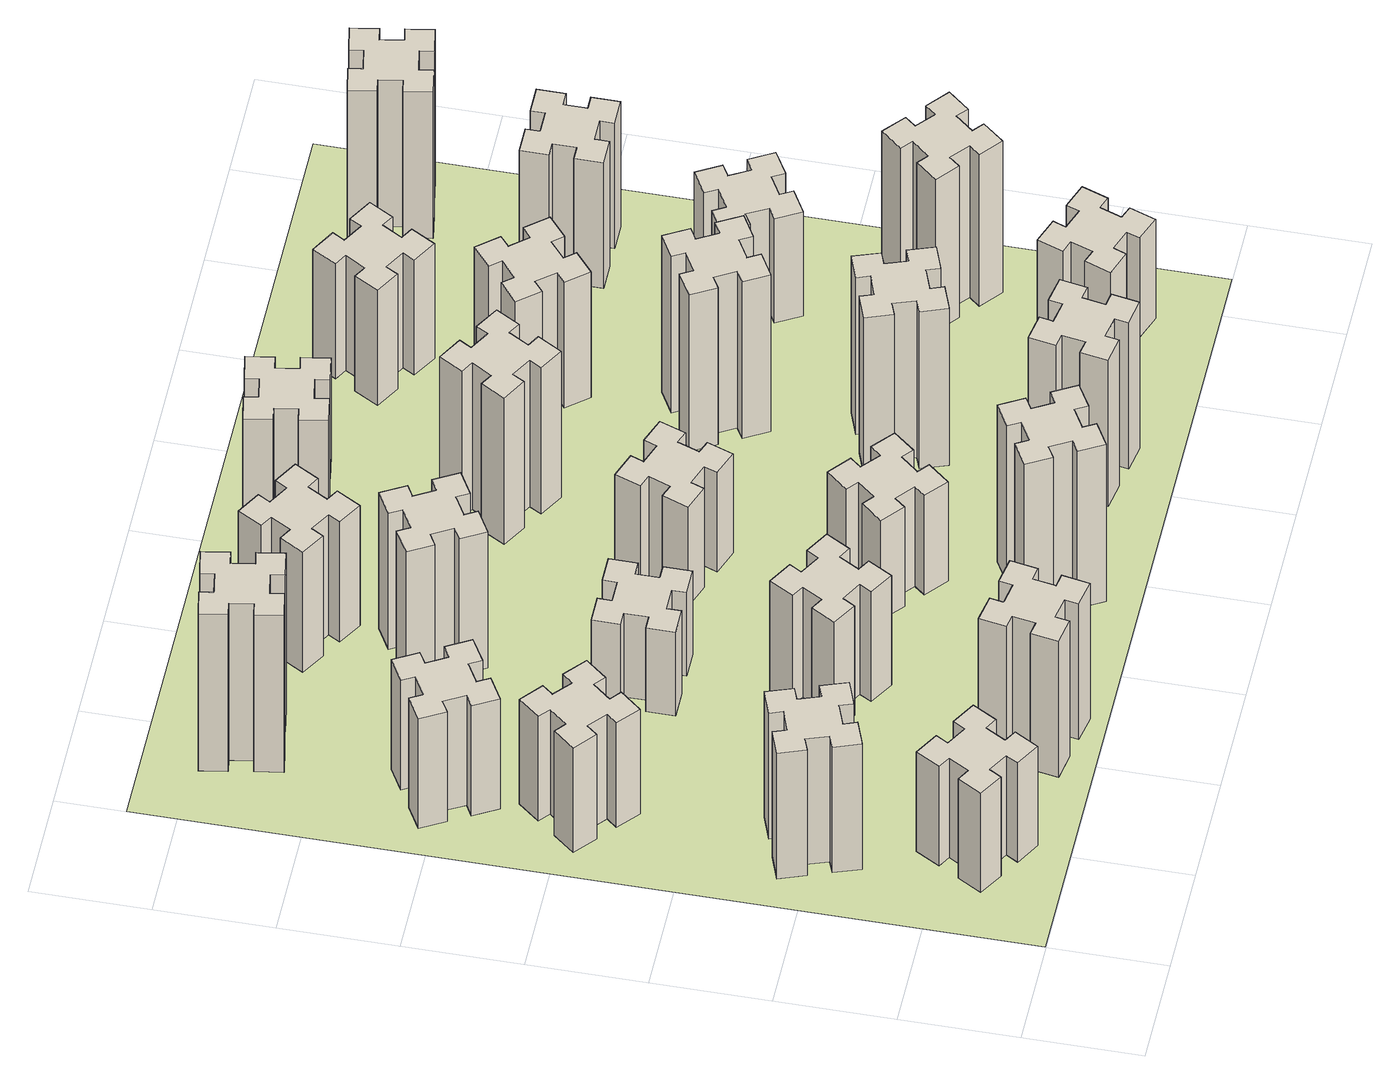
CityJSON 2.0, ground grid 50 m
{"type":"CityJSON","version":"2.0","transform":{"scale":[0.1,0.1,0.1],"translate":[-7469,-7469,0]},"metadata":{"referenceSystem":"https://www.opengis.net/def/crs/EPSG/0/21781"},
"CityObjects":{
"building1":{"type":"Building","attributes":{"class":"1000","function":"1000","usage":"1000","yearOfConstruction":2016,"roofType":"1000","measuredHeight":57,"storeysAboveGround":30,"storeysBelowGround":0},"geometry":[{"type":"Solid","lod":"1","boundaries":[[[[0,1,2,3,4,5,6,7,8,9,10,11,12,13,14,15,16,17,18,19]],[[17,16,20,21]],[[16,15,22,20]],[[15,14,23,22]],[[14,13,24,23]],[[13,12,25,24]],[[12,11,26,25]],[[11,10,27,26]],[[10,9,28,27]],[[9,8,29,28]],[[8,7,30,29]],[[7,6,31,30]],[[6,5,32,31]],[[5,4,33,32]],[[4,3,34,33]],[[3,2,35,34]],[[2,1,36,35]],[[1,0,37,36]],[[0,19,38,37]],[[19,18,39,38]],[[18,17,21,39]],[[24,25,26,27,28,29,30,31,32,33,34,35,36,37,38,39,21,20,22,23]]]]}]},
"building2":{"type":"Building","attributes":{"class":"1000","function":"1000","usage":"1000","yearOfConstruction":2016,"roofType":"1000","measuredHeight":72,"storeysAboveGround":30,"storeysBelowGround":0},"geometry":[{"type":"Solid","lod":"1","boundaries":[[[[40,41,42,43,44,45,46,47,48,49,50,51,52,53,54,55,56,57,58,59]],[[57,56,60,61]],[[56,55,62,60]],[[55,54,63,62]],[[54,53,64,63]],[[53,52,65,64]],[[52,51,66,65]],[[51,50,67,66]],[[50,49,68,67]],[[49,48,69,68]],[[48,47,70,69]],[[47,46,71,70]],[[46,45,72,71]],[[45,44,73,72]],[[44,43,74,73]],[[43,42,75,74]],[[42,41,76,75]],[[41,40,77,76]],[[40,59,78,77]],[[59,58,79,78]],[[58,57,61,79]],[[64,65,66,67,68,69,70,71,72,73,74,75,76,77,78,79,61,60,62,63]]]]}]},
"building3":{"type":"Building","attributes":{"class":"1000","function":"1000","usage":"1000","yearOfConstruction":2016,"roofType":"1000","measuredHeight":60,"storeysAboveGround":30,"storeysBelowGround":0},"geometry":[{"type":"Solid","lod":"1","boundaries":[[[[80,81,82,83,84,85,86,87,88,89,90,91,92,93,94,95,96,97,98,99]],[[97,96,100,101]],[[96,95,102,100]],[[95,94,103,102]],[[94,93,104,103]],[[93,92,105,104]],[[92,91,106,105]],[[91,90,107,106]],[[90,89,108,107]],[[89,88,109,108]],[[88,87,110,109]],[[87,86,111,110]],[[86,85,112,111]],[[85,84,113,112]],[[84,83,114,113]],[[83,82,115,114]],[[82,81,116,115]],[[81,80,117,116]],[[80,99,118,117]],[[99,98,119,118]],[[98,97,101,119]],[[104,105,106,107,108,109,110,111,112,113,114,115,116,117,118,119,101,100,102,103]]]]}]},
"building4":{"type":"Building","attributes":{"class":"1000","function":"1000","usage":"1000","yearOfConstruction":2016,"roofType":"1000","measuredHeight":63,"storeysAboveGround":30,"storeysBelowGround":0},"geometry":[{"type":"Solid","lod":"1","boundaries":[[[[120,121,122,123,124,125,126,127,128,129,130,131,132,133,134,135,136,137,138,139]],[[137,136,140,141]],[[136,135,142,140]],[[135,134,143,142]],[[134,133,144,143]],[[133,132,145,144]],[[132,131,146,145]],[[131,130,147,146]],[[130,129,148,147]],[[129,128,149,148]],[[128,127,150,149]],[[127,126,151,150]],[[126,125,152,151]],[[125,124,153,152]],[[124,123,154,153]],[[123,122,155,154]],[[122,121,156,155]],[[121,120,157,156]],[[120,139,158,157]],[[139,138,159,158]],[[138,137,141,159]],[[144,145,146,147,148,149,150,151,152,153,154,155,156,157,158,159,141,140,142,143]]]]}]},
"building5":{"type":"Building","attributes":{"class":"1000","function":"1000","usage":"1000","yearOfConstruction":2016,"roofType":"1000","measuredHeight":78,"storeysAboveGround":30,"storeysBelowGround":0},"geometry":[{"type":"Solid","lod":"1","boundaries":[[[[160,161,162,163,164,165,166,167,168,169,170,171,172,173,174,175,176,177,178,179]],[[177,176,180,181]],[[176,175,182,180]],[[175,174,183,182]],[[174,173,184,183]],[[173,172,185,184]],[[172,171,186,185]],[[171,170,187,186]],[[170,169,188,187]],[[169,168,189,188]],[[168,167,190,189]],[[167,166,191,190]],[[166,165,192,191]],[[165,164,193,192]],[[164,163,194,193]],[[163,162,195,194]],[[162,161,196,195]],[[161,160,197,196]],[[160,179,198,197]],[[179,178,199,198]],[[178,177,181,199]],[[184,185,186,187,188,189,190,191,192,193,194,195,196,197,198,199,181,180,182,183]]]]}]},
"building6":{"type":"Building","attributes":{"class":"1000","function":"1000","usage":"1000","yearOfConstruction":2016,"roofType":"1000","measuredHeight":90,"storeysAboveGround":30,"storeysBelowGround":0},"geometry":[{"type":"Solid","lod":"1","boundaries":[[[[200,201,202,203,204,205,206,207,208,209,210,211,212,213,214,215,216,217,218,219]],[[217,216,220,221]],[[216,215,222,220]],[[215,214,223,222]],[[214,213,224,223]],[[213,212,225,224]],[[212,211,226,225]],[[211,210,227,226]],[[210,209,228,227]],[[209,208,229,228]],[[208,207,230,229]],[[207,206,231,230]],[[206,205,232,231]],[[205,204,233,232]],[[204,203,234,233]],[[203,202,235,234]],[[202,201,236,235]],[[201,200,237,236]],[[200,219,238,237]],[[219,218,239,238]],[[218,217,221,239]],[[224,225,226,227,228,229,230,231,232,233,234,235,236,237,238,239,221,220,222,223]]]]}]},
"building7":{"type":"Building","attributes":{"class":"1000","function":"1000","usage":"1000","yearOfConstruction":2016,"roofType":"1000","measuredHeight":63,"storeysAboveGround":30,"storeysBelowGround":0},"geometry":[{"type":"Solid","lod":"1","boundaries":[[[[240,241,242,243,244,245,246,247,248,249,250,251,252,253,254,255,256,257,258,259]],[[257,256,260,261]],[[256,255,262,260]],[[255,254,263,262]],[[254,253,264,263]],[[253,252,265,264]],[[252,251,266,265]],[[251,250,267,266]],[[250,249,268,267]],[[249,248,269,268]],[[248,247,270,269]],[[247,246,271,270]],[[246,245,272,271]],[[245,244,273,272]],[[244,243,274,273]],[[243,242,275,274]],[[242,241,276,275]],[[241,240,277,276]],[[240,259,278,277]],[[259,258,279,278]],[[258,257,261,279]],[[264,265,266,267,268,269,270,271,272,273,274,275,276,277,278,279,261,260,262,263]]]]}]},
"building8":{"type":"Building","attributes":{"class":"1000","function":"1000","usage":"1000","yearOfConstruction":2016,"roofType":"1000","measuredHeight":48,"storeysAboveGround":30,"storeysBelowGround":0},"geometry":[{"type":"Solid","lod":"1","boundaries":[[[[280,281,282,283,284,285,286,287,288,289,290,291,292,293,294,295,296,297,298,299]],[[297,296,300,301]],[[296,295,302,300]],[[295,294,303,302]],[[294,293,304,303]],[[293,292,305,304]],[[292,291,306,305]],[[291,290,307,306]],[[290,289,308,307]],[[289,288,309,308]],[[288,287,310,309]],[[287,286,311,310]],[[286,285,312,311]],[[285,284,313,312]],[[284,283,314,313]],[[283,282,315,314]],[[282,281,316,315]],[[281,280,317,316]],[[280,299,318,317]],[[299,298,319,318]],[[298,297,301,319]],[[304,305,306,307,308,309,310,311,312,313,314,315,316,317,318,319,301,300,302,303]]]]}]},
"building9":{"type":"Building","attributes":{"class":"1000","function":"1000","usage":"1000","yearOfConstruction":2016,"roofType":"1000","measuredHeight":78,"storeysAboveGround":30,"storeysBelowGround":0},"geometry":[{"type":"Solid","lod":"1","boundaries":[[[[320,321,322,323,324,325,326,327,328,329,330,331,332,333,334,335,336,337,338,339]],[[337,336,340,341]],[[336,335,342,340]],[[335,334,343,342]],[[334,333,344,343]],[[333,332,345,344]],[[332,331,346,345]],[[331,330,347,346]],[[330,329,348,347]],[[329,328,349,348]],[[328,327,350,349]],[[327,326,351,350]],[[326,325,352,351]],[[325,324,353,352]],[[324,323,354,353]],[[323,322,355,354]],[[322,321,356,355]],[[321,320,357,356]],[[320,339,358,357]],[[339,338,359,358]],[[338,337,341,359]],[[344,345,346,347,348,349,350,351,352,353,354,355,356,357,358,359,341,340,342,343]]]]}]},
"building10":{"type":"Building","attributes":{"class":"1000","function":"1000","usage":"1000","yearOfConstruction":2016,"roofType":"1000","measuredHeight":90,"storeysAboveGround":30,"storeysBelowGround":0},"geometry":[{"type":"Solid","lod":"1","boundaries":[[[[360,361,362,363,364,365,366,367,368,369,370,371,372,373,374,375,376,377,378,379]],[[377,376,380,381]],[[376,375,382,380]],[[375,374,383,382]],[[374,373,384,383]],[[373,372,385,384]],[[372,371,386,385]],[[371,370,387,386]],[[370,369,388,387]],[[369,368,389,388]],[[368,367,390,389]],[[367,366,391,390]],[[366,365,392,391]],[[365,364,393,392]],[[364,363,394,393]],[[363,362,395,394]],[[362,361,396,395]],[[361,360,397,396]],[[360,379,398,397]],[[379,378,399,398]],[[378,377,381,399]],[[384,385,386,387,388,389,390,391,392,393,394,395,396,397,398,399,381,380,382,383]]]]}]},
"building11":{"type":"Building","attributes":{"class":"1000","function":"1000","usage":"1000","yearOfConstruction":2016,"roofType":"1000","measuredHeight":69,"storeysAboveGround":30,"storeysBelowGround":0},"geometry":[{"type":"Solid","lod":"1","boundaries":[[[[400,401,402,403,404,405,406,407,408,409,410,411,412,413,414,415,416,417,418,419]],[[417,416,420,421]],[[416,415,422,420]],[[415,414,423,422]],[[414,413,424,423]],[[413,412,425,424]],[[412,411,426,425]],[[411,410,427,426]],[[410,409,428,427]],[[409,408,429,428]],[[408,407,430,429]],[[407,406,431,430]],[[406,405,432,431]],[[405,404,433,432]],[[404,403,434,433]],[[403,402,435,434]],[[402,401,436,435]],[[401,400,437,436]],[[400,419,438,437]],[[419,418,439,438]],[[418,417,421,439]],[[424,425,426,427,428,429,430,431,432,433,434,435,436,437,438,439,421,420,422,423]]]]}]},
"building12":{"type":"Building","attributes":{"class":"1000","function":"1000","usage":"1000","yearOfConstruction":2016,"roofType":"1000","measuredHeight":57,"storeysAboveGround":30,"storeysBelowGround":0},"geometry":[{"type":"Solid","lod":"1","boundaries":[[[[440,441,442,443,444,445,446,447,448,449,450,451,452,453,454,455,456,457,458,459]],[[457,456,460,461]],[[456,455,462,460]],[[455,454,463,462]],[[454,453,464,463]],[[453,452,465,464]],[[452,451,466,465]],[[451,450,467,466]],[[450,449,468,467]],[[449,448,469,468]],[[448,447,470,469]],[[447,446,471,470]],[[446,445,472,471]],[[445,444,473,472]],[[444,443,474,473]],[[443,442,475,474]],[[442,441,476,475]],[[441,440,477,476]],[[440,459,478,477]],[[459,458,479,478]],[[458,457,461,479]],[[464,465,466,467,468,469,470,471,472,473,474,475,476,477,478,479,461,460,462,463]]]]}]},
"building13":{"type":"Building","attributes":{"class":"1000","function":"1000","usage":"1000","yearOfConstruction":2016,"roofType":"1000","measuredHeight":57,"storeysAboveGround":30,"storeysBelowGround":0},"geometry":[{"type":"Solid","lod":"1","boundaries":[[[[480,481,482,483,484,485,486,487,488,489,490,491,492,493,494,495,496,497,498,499]],[[497,496,500,501]],[[496,495,502,500]],[[495,494,503,502]],[[494,493,504,503]],[[493,492,505,504]],[[492,491,506,505]],[[491,490,507,506]],[[490,489,508,507]],[[489,488,509,508]],[[488,487,510,509]],[[487,486,511,510]],[[486,485,512,511]],[[485,484,513,512]],[[484,483,514,513]],[[483,482,515,514]],[[482,481,516,515]],[[481,480,517,516]],[[480,499,518,517]],[[499,498,519,518]],[[498,497,501,519]],[[504,505,506,507,508,509,510,511,512,513,514,515,516,517,518,519,501,500,502,503]]]]}]},
"building14":{"type":"Building","attributes":{"class":"1000","function":"1000","usage":"1000","yearOfConstruction":2016,"roofType":"1000","measuredHeight":84,"storeysAboveGround":30,"storeysBelowGround":0},"geometry":[{"type":"Solid","lod":"1","boundaries":[[[[520,521,522,523,524,525,526,527,528,529,530,531,532,533,534,535,536,537,538,539]],[[537,536,540,541]],[[536,535,542,540]],[[535,534,543,542]],[[534,533,544,543]],[[533,532,545,544]],[[532,531,546,545]],[[531,530,547,546]],[[530,529,548,547]],[[529,528,549,548]],[[528,527,550,549]],[[527,526,551,550]],[[526,525,552,551]],[[525,524,553,552]],[[524,523,554,553]],[[523,522,555,554]],[[522,521,556,555]],[[521,520,557,556]],[[520,539,558,557]],[[539,538,559,558]],[[538,537,541,559]],[[544,545,546,547,548,549,550,551,552,553,554,555,556,557,558,559,541,540,542,543]]]]}]},
"building15":{"type":"Building","attributes":{"class":"1000","function":"1000","usage":"1000","yearOfConstruction":2016,"roofType":"1000","measuredHeight":84,"storeysAboveGround":30,"storeysBelowGround":0},"geometry":[{"type":"Solid","lod":"1","boundaries":[[[[560,561,562,563,564,565,566,567,568,569,570,571,572,573,574,575,576,577,578,579]],[[577,576,580,581]],[[576,575,582,580]],[[575,574,583,582]],[[574,573,584,583]],[[573,572,585,584]],[[572,571,586,585]],[[571,570,587,586]],[[570,569,588,587]],[[569,568,589,588]],[[568,567,590,589]],[[567,566,591,590]],[[566,565,592,591]],[[565,564,593,592]],[[564,563,594,593]],[[563,562,595,594]],[[562,561,596,595]],[[561,560,597,596]],[[560,579,598,597]],[[579,578,599,598]],[[578,577,581,599]],[[584,585,586,587,588,589,590,591,592,593,594,595,596,597,598,599,581,580,582,583]]]]}]},
"building16":{"type":"Building","attributes":{"class":"1000","function":"1000","usage":"1000","yearOfConstruction":2016,"roofType":"1000","measuredHeight":57,"storeysAboveGround":30,"storeysBelowGround":0},"geometry":[{"type":"Solid","lod":"1","boundaries":[[[[600,601,602,603,604,605,606,607,608,609,610,611,612,613,614,615,616,617,618,619]],[[617,616,620,621]],[[616,615,622,620]],[[615,614,623,622]],[[614,613,624,623]],[[613,612,625,624]],[[612,611,626,625]],[[611,610,627,626]],[[610,609,628,627]],[[609,608,629,628]],[[608,607,630,629]],[[607,606,631,630]],[[606,605,632,631]],[[605,604,633,632]],[[604,603,634,633]],[[603,602,635,634]],[[602,601,636,635]],[[601,600,637,636]],[[600,619,638,637]],[[619,618,639,638]],[[618,617,621,639]],[[624,625,626,627,628,629,630,631,632,633,634,635,636,637,638,639,621,620,622,623]]]]}]},
"building17":{"type":"Building","attributes":{"class":"1000","function":"1000","usage":"1000","yearOfConstruction":2016,"roofType":"1000","measuredHeight":90,"storeysAboveGround":30,"storeysBelowGround":0},"geometry":[{"type":"Solid","lod":"1","boundaries":[[[[640,641,642,643,644,645,646,647,648,649,650,651,652,653,654,655,656,657,658,659]],[[657,656,660,661]],[[656,655,662,660]],[[655,654,663,662]],[[654,653,664,663]],[[653,652,665,664]],[[652,651,666,665]],[[651,650,667,666]],[[650,649,668,667]],[[649,648,669,668]],[[648,647,670,669]],[[647,646,671,670]],[[646,645,672,671]],[[645,644,673,672]],[[644,643,674,673]],[[643,642,675,674]],[[642,641,676,675]],[[641,640,677,676]],[[640,659,678,677]],[[659,658,679,678]],[[658,657,661,679]],[[664,665,666,667,668,669,670,671,672,673,674,675,676,677,678,679,661,660,662,663]]]]}]},
"building18":{"type":"Building","attributes":{"class":"1000","function":"1000","usage":"1000","yearOfConstruction":2016,"roofType":"1000","measuredHeight":90,"storeysAboveGround":30,"storeysBelowGround":0},"geometry":[{"type":"Solid","lod":"1","boundaries":[[[[680,681,682,683,684,685,686,687,688,689,690,691,692,693,694,695,696,697,698,699]],[[697,696,700,701]],[[696,695,702,700]],[[695,694,703,702]],[[694,693,704,703]],[[693,692,705,704]],[[692,691,706,705]],[[691,690,707,706]],[[690,689,708,707]],[[689,688,709,708]],[[688,687,710,709]],[[687,686,711,710]],[[686,685,712,711]],[[685,684,713,712]],[[684,683,714,713]],[[683,682,715,714]],[[682,681,716,715]],[[681,680,717,716]],[[680,699,718,717]],[[699,698,719,718]],[[698,697,701,719]],[[704,705,706,707,708,709,710,711,712,713,714,715,716,717,718,719,701,700,702,703]]]]}]},
"building19":{"type":"Building","attributes":{"class":"1000","function":"1000","usage":"1000","yearOfConstruction":2016,"roofType":"1000","measuredHeight":72,"storeysAboveGround":30,"storeysBelowGround":0},"geometry":[{"type":"Solid","lod":"1","boundaries":[[[[720,721,722,723,724,725,726,727,728,729,730,731,732,733,734,735,736,737,738,739]],[[737,736,740,741]],[[736,735,742,740]],[[735,734,743,742]],[[734,733,744,743]],[[733,732,745,744]],[[732,731,746,745]],[[731,730,747,746]],[[730,729,748,747]],[[729,728,749,748]],[[728,727,750,749]],[[727,726,751,750]],[[726,725,752,751]],[[725,724,753,752]],[[724,723,754,753]],[[723,722,755,754]],[[722,721,756,755]],[[721,720,757,756]],[[720,739,758,757]],[[739,738,759,758]],[[738,737,741,759]],[[744,745,746,747,748,749,750,751,752,753,754,755,756,757,758,759,741,740,742,743]]]]}]},
"building20":{"type":"Building","attributes":{"class":"1000","function":"1000","usage":"1000","yearOfConstruction":2016,"roofType":"1000","measuredHeight":57,"storeysAboveGround":30,"storeysBelowGround":0},"geometry":[{"type":"Solid","lod":"1","boundaries":[[[[760,761,762,763,764,765,766,767,768,769,770,771,772,773,774,775,776,777,778,779]],[[777,776,780,781]],[[776,775,782,780]],[[775,774,783,782]],[[774,773,784,783]],[[773,772,785,784]],[[772,771,786,785]],[[771,770,787,786]],[[770,769,788,787]],[[769,768,789,788]],[[768,767,790,789]],[[767,766,791,790]],[[766,765,792,791]],[[765,764,793,792]],[[764,763,794,793]],[[763,762,795,794]],[[762,761,796,795]],[[761,760,797,796]],[[760,779,798,797]],[[779,778,799,798]],[[778,777,781,799]],[[784,785,786,787,788,789,790,791,792,793,794,795,796,797,798,799,781,780,782,783]]]]}]},
"building21":{"type":"Building","attributes":{"class":"1000","function":"1000","usage":"1000","yearOfConstruction":2016,"roofType":"1000","measuredHeight":66,"storeysAboveGround":30,"storeysBelowGround":0},"geometry":[{"type":"Solid","lod":"1","boundaries":[[[[800,801,802,803,804,805,806,807,808,809,810,811,812,813,814,815,816,817,818,819]],[[817,816,820,821]],[[816,815,822,820]],[[815,814,823,822]],[[814,813,824,823]],[[813,812,825,824]],[[812,811,826,825]],[[811,810,827,826]],[[810,809,828,827]],[[809,808,829,828]],[[808,807,830,829]],[[807,806,831,830]],[[806,805,832,831]],[[805,804,833,832]],[[804,803,834,833]],[[803,802,835,834]],[[802,801,836,835]],[[801,800,837,836]],[[800,819,838,837]],[[819,818,839,838]],[[818,817,821,839]],[[824,825,826,827,828,829,830,831,832,833,834,835,836,837,838,839,821,820,822,823]]]]}]},
"building22":{"type":"Building","attributes":{"class":"1000","function":"1000","usage":"1000","yearOfConstruction":2016,"roofType":"1000","measuredHeight":87,"storeysAboveGround":30,"storeysBelowGround":0},"geometry":[{"type":"Solid","lod":"1","boundaries":[[[[840,841,842,843,844,845,846,847,848,849,850,851,852,853,854,855,856,857,858,859]],[[857,856,860,861]],[[856,855,862,860]],[[855,854,863,862]],[[854,853,864,863]],[[853,852,865,864]],[[852,851,866,865]],[[851,850,867,866]],[[850,849,868,867]],[[849,848,869,868]],[[848,847,870,869]],[[847,846,871,870]],[[846,845,872,871]],[[845,844,873,872]],[[844,843,874,873]],[[843,842,875,874]],[[842,841,876,875]],[[841,840,877,876]],[[840,859,878,877]],[[859,858,879,878]],[[858,857,861,879]],[[864,865,866,867,868,869,870,871,872,873,874,875,876,877,878,879,861,860,862,863]]]]}]},
"building23":{"type":"Building","attributes":{"class":"1000","function":"1000","usage":"1000","yearOfConstruction":2016,"roofType":"1000","measuredHeight":60,"storeysAboveGround":30,"storeysBelowGround":0},"geometry":[{"type":"Solid","lod":"1","boundaries":[[[[880,881,882,883,884,885,886,887,888,889,890,891,892,893,894,895,896,897,898,899]],[[897,896,900,901]],[[896,895,902,900]],[[895,894,903,902]],[[894,893,904,903]],[[893,892,905,904]],[[892,891,906,905]],[[891,890,907,906]],[[890,889,908,907]],[[889,888,909,908]],[[888,887,910,909]],[[887,886,911,910]],[[886,885,912,911]],[[885,884,913,912]],[[884,883,914,913]],[[883,882,915,914]],[[882,881,916,915]],[[881,880,917,916]],[[880,899,918,917]],[[899,898,919,918]],[[898,897,901,919]],[[904,905,906,907,908,909,910,911,912,913,914,915,916,917,918,919,901,900,902,903]]]]}]},
"building24":{"type":"Building","attributes":{"class":"1000","function":"1000","usage":"1000","yearOfConstruction":2016,"roofType":"1000","measuredHeight":72,"storeysAboveGround":30,"storeysBelowGround":0},"geometry":[{"type":"Solid","lod":"1","boundaries":[[[[920,921,922,923,924,925,926,927,928,929,930,931,932,933,934,935,936,937,938,939]],[[937,936,940,941]],[[936,935,942,940]],[[935,934,943,942]],[[934,933,944,943]],[[933,932,945,944]],[[932,931,946,945]],[[931,930,947,946]],[[930,929,948,947]],[[929,928,949,948]],[[928,927,950,949]],[[927,926,951,950]],[[926,925,952,951]],[[925,924,953,952]],[[924,923,954,953]],[[923,922,955,954]],[[922,921,956,955]],[[921,920,957,956]],[[920,939,958,957]],[[939,938,959,958]],[[938,937,941,959]],[[944,945,946,947,948,949,950,951,952,953,954,955,956,957,958,959,941,940,942,943]]]]}]},
"building25":{"type":"Building","attributes":{"class":"1000","function":"1000","usage":"1000","yearOfConstruction":2016,"roofType":"1000","measuredHeight":84,"storeysAboveGround":30,"storeysBelowGround":0},"geometry":[{"type":"Solid","lod":"1","boundaries":[[[[960,961,962,963,964,965,966,967,968,969,970,971,972,973,974,975,976,977,978,979]],[[977,976,980,981]],[[976,975,982,980]],[[975,974,983,982]],[[974,973,984,983]],[[973,972,985,984]],[[972,971,986,985]],[[971,970,987,986]],[[970,969,988,987]],[[969,968,989,988]],[[968,967,990,989]],[[967,966,991,990]],[[966,965,992,991]],[[965,964,993,992]],[[964,963,994,993]],[[963,962,995,994]],[[962,961,996,995]],[[961,960,997,996]],[[960,979,998,997]],[[979,978,999,998]],[[978,977,981,999]],[[984,985,986,987,988,989,990,991,992,993,994,995,996,997,998,999,981,980,982,983]]]]}]},
"landuse1":{"type":"LandUse","attributes":{"name":"plot1","function":"1010"},"geometry":[{"type":"MultiSurface","lod":"1","boundaries":[[[1000,1001,1002,1003]]]}]}
},
"vertices":[
[405,474,0],[355,387,0],[303,417,0],[243,313,0],[347,253,0],[377,305,0],[464,255,0],[434,203,0],[538,143,0],[598,247,0],[546,277,0],[596,364,0],[648,334,0],[708,438,0],[604,498,0],[574,446,0],[487,496,0],[517,548,0],[413,608,0],[353,504,0],[487,496,570],[517,548,570],[574,446,570],[604,498,570],[708,438,570],[648,334,570],[596,364,570],[546,277,570],[598,247,570],[538,143,570],[434,203,570],[464,255,570],[377,305,570],[347,253,570],[243,313,570],[303,417,570],[355,387,570],[405,474,570],[353,504,570],[413,608,570],
[366,895,0],[460,929,0],[480,873,0],[593,914,0],[552,1027,0],[496,1006,0],[462,1100,0],[518,1120,0],[477,1233,0],[364,1192,0],[385,1136,0],[291,1102,0],[270,1158,0],[157,1117,0],[199,1004,0],[255,1025,0],[289,931,0],[233,910,0],[274,797,0],[387,839,0],[289,931,720],[233,910,720],[255,1025,720],[199,1004,720],[157,1117,720],[270,1158,720],[291,1102,720],[385,1136,720],[364,1192,720],[477,1233,720],[518,1120,720],[462,1100,720],[496,1006,720],[552,1027,720],[593,914,720],[480,873,720],[460,929,720],[366,895,720],[387,839,720],[274,797,720],
[427,1846,0],[492,1923,0],[538,1884,0],[615,1976,0],[523,2053,0],[484,2007,0],[408,2072,0],[446,2118,0],[354,2195,0],[277,2103,0],[323,2064,0],[259,1988,0],[213,2026,0],[136,1934,0],[228,1857,0],[266,1903,0],[343,1839,0],[304,1793,0],[396,1716,0],[473,1808,0],[343,1839,600],[304,1793,600],[266,1903,600],[228,1857,600],[136,1934,600],[213,2026,600],[259,1988,600],[323,2064,600],[277,2103,600],[354,2195,600],[446,2118,600],[408,2072,600],[484,2007,600],[523,2053,600],[615,1976,600],[538,1884,600],[492,1923,600],[427,1846,600],[473,1808,600],[396,1716,600],
[496,2507,0],[446,2594,0],[498,2624,0],[438,2728,0],[334,2668,0],[364,2616,0],[277,2566,0],[247,2618,0],[143,2558,0],[203,2454,0],[255,2484,0],[305,2397,0],[253,2367,0],[313,2263,0],[417,2323,0],[387,2375,0],[474,2425,0],[504,2373,0],[608,2433,0],[548,2537,0],[474,2425,630],[504,2373,630],[387,2375,630],[417,2323,630],[313,2263,630],[253,2367,630],[305,2397,630],[255,2484,630],[203,2454,630],[143,2558,630],[247,2618,630],[277,2566,630],[364,2616,630],[334,2668,630],[438,2728,630],[498,2624,630],[446,2594,630],[496,2507,630],[548,2537,630],[608,2433,630],
[1047,176,0],[1145,158,0],[1135,99,0],[1253,78,0],[1274,197,0],[1215,207,0],[1232,305,0],[1291,295,0],[1312,413,0],[1194,434,0],[1184,375,0],[1085,392,0],[1096,451,0],[977,472,0],[957,354,0],[1016,344,0],[998,245,0],[939,256,0],[918,137,0],[1037,117,0],[998,245,780],[939,256,780],[1016,344,780],[957,354,780],[977,472,780],[1096,451,780],[1085,392,780],[1184,375,780],[1194,434,780],[1312,413,780],[1291,295,780],[1232,305,780],[1215,207,780],[1274,197,780],[1253,78,780],[1135,99,780],[1145,158,780],[1047,176,780],[1037,117,780],[918,137,780],
[592,3305,0],[575,3404,0],[634,3414,0],[613,3532,0],[495,3511,0],[505,3452,0],[407,3435,0],[397,3494,0],[278,3473,0],[299,3355,0],[358,3365,0],[376,3267,0],[317,3257,0],[337,3138,0],[456,3159,0],[445,3218,0],[544,3236,0],[554,3177,0],[672,3197,0],[651,3316,0],[544,3236,900],[554,3177,900],[445,3218,900],[456,3159,900],[337,3138,900],[317,3257,900],[376,3267,900],[358,3365,900],[299,3355,900],[278,3473,900],[397,3494,900],[407,3435,900],[505,3452,900],[495,3511,900],[613,3532,900],[634,3414,900],[575,3404,900],[592,3305,900],[651,3316,900],[672,3197,900],
[1286,1017,0],[1336,1104,0],[1388,1074,0],[1448,1178,0],[1344,1238,0],[1314,1186,0],[1227,1236,0],[1257,1288,0],[1153,1348,0],[1093,1244,0],[1145,1214,0],[1095,1127,0],[1043,1157,0],[983,1053,0],[1087,993,0],[1117,1045,0],[1204,995,0],[1174,943,0],[1278,883,0],[1338,987,0],[1204,995,630],[1174,943,630],[1117,1045,630],[1087,993,630],[983,1053,630],[1043,1157,630],[1095,1127,630],[1145,1214,630],[1093,1244,630],[1153,1348,630],[1257,1288,630],[1227,1236,630],[1314,1186,630],[1344,1238,630],[1448,1178,630],[1388,1074,630],[1336,1104,630],[1286,1017,630],[1338,987,630],[1278,883,630],
[1165,1965,0],[1065,1965,0],[1065,2025,0],[945,2025,0],[945,1905,0],[1005,1905,0],[1005,1805,0],[945,1805,0],[945,1685,0],[1065,1685,0],[1065,1745,0],[1165,1745,0],[1165,1685,0],[1285,1685,0],[1285,1805,0],[1225,1805,0],[1225,1905,0],[1285,1905,0],[1285,2025,0],[1165,2025,0],[1225,1905,480],[1285,1905,480],[1225,1805,480],[1285,1805,480],[1285,1685,480],[1165,1685,480],[1165,1745,480],[1065,1745,480],[1065,1685,480],[945,1685,480],[945,1805,480],[1005,1805,480],[1005,1905,480],[945,1905,480],[945,2025,480],[1065,2025,480],[1065,1965,480],[1165,1965,480],[1165,2025,480],[1285,2025,480],
[1236,2707,0],[1186,2794,0],[1238,2824,0],[1178,2928,0],[1074,2868,0],[1104,2816,0],[1017,2766,0],[987,2818,0],[883,2758,0],[943,2654,0],[995,2684,0],[1045,2597,0],[993,2567,0],[1053,2463,0],[1157,2523,0],[1127,2575,0],[1214,2625,0],[1244,2573,0],[1348,2633,0],[1288,2737,0],[1214,2625,780],[1244,2573,780],[1127,2575,780],[1157,2523,780],[1053,2463,780],[993,2567,780],[1045,2597,780],[995,2684,780],[943,2654,780],[883,2758,780],[987,2818,780],[1017,2766,780],[1104,2816,780],[1074,2868,780],[1178,2928,780],[1238,2824,780],[1186,2794,780],[1236,2707,780],[1288,2737,780],[1348,2633,780],
[2076,387,0],[2026,474,0],[2078,504,0],[2018,608,0],[1914,548,0],[1944,496,0],[1857,446,0],[1827,498,0],[1723,438,0],[1783,334,0],[1835,364,0],[1885,277,0],[1833,247,0],[1893,143,0],[1997,203,0],[1967,255,0],[2054,305,0],[2084,253,0],[2188,313,0],[2128,417,0],[2054,305,900],[2084,253,900],[1967,255,900],[1997,203,900],[1893,143,900],[1833,247,900],[1885,277,900],[1835,364,900],[1783,334,900],[1723,438,900],[1827,498,900],[1857,446,900],[1944,496,900],[1914,548,900],[2018,608,900],[2078,504,900],[2026,474,900],[2076,387,900],[2128,417,900],[2188,313,900],
[1186,3137,0],[1236,3224,0],[1288,3194,0],[1348,3298,0],[1244,3358,0],[1214,3306,0],[1127,3356,0],[1157,3408,0],[1053,3468,0],[993,3364,0],[1045,3334,0],[995,3247,0],[943,3277,0],[883,3173,0],[987,3113,0],[1017,3165,0],[1104,3115,0],[1074,3063,0],[1178,3003,0],[1238,3107,0],[1104,3115,690],[1074,3063,690],[1017,3165,690],[987,3113,690],[883,3173,690],[943,3277,690],[995,3247,690],[1045,3334,690],[993,3364,690],[1053,3468,690],[1157,3408,690],[1127,3356,690],[1214,3306,690],[1244,3358,690],[1348,3298,690],[1288,3194,690],[1236,3224,690],[1186,3137,690],[1238,3107,690],[1178,3003,690],
[1803,1124,0],[1739,1048,0],[1693,1086,0],[1616,994,0],[1708,917,0],[1746,963,0],[1823,899,0],[1784,853,0],[1876,776,0],[1953,868,0],[1907,906,0],[1972,983,0],[2018,944,0],[2095,1036,0],[2003,1113,0],[1964,1067,0],[1888,1132,0],[1926,1178,0],[1834,1255,0],[1757,1163,0],[1888,1132,570],[1926,1178,570],[1964,1067,570],[2003,1113,570],[2095,1036,570],[2018,944,570],[1972,983,570],[1907,906,570],[1953,868,570],[1876,776,570],[1784,853,570],[1823,899,570],[1746,963,570],[1708,917,570],[1616,994,570],[1693,1086,570],[1739,1048,570],[1803,1124,570],[1757,1163,570],[1834,1255,570],
[1842,1771,0],[1876,1865,0],[1932,1844,0],[1973,1957,0],[1860,1998,0],[1840,1942,0],[1746,1976,0],[1767,2032,0],[1654,2073,0],[1613,1960,0],[1669,1940,0],[1635,1846,0],[1579,1867,0],[1537,1754,0],[1650,1713,0],[1671,1769,0],[1765,1735,0],[1744,1679,0],[1857,1637,0],[1898,1750,0],[1765,1735,570],[1744,1679,570],[1671,1769,570],[1650,1713,570],[1537,1754,570],[1579,1867,570],[1635,1846,570],[1669,1940,570],[1613,1960,570],[1654,2073,570],[1767,2032,570],[1746,1976,570],[1840,1942,570],[1860,1998,570],[1973,1957,570],[1932,1844,570],[1876,1865,570],[1842,1771,570],[1898,1750,570],[1857,1637,570],
[2496,444,0],[2478,345,0],[2419,356,0],[2398,237,0],[2517,217,0],[2527,276,0],[2625,258,0],[2615,199,0],[2733,178,0],[2754,297,0],[2695,307,0],[2712,405,0],[2771,395,0],[2792,513,0],[2674,534,0],[2664,475,0],[2565,492,0],[2576,551,0],[2457,572,0],[2437,454,0],[2565,492,840],[2576,551,840],[2664,475,840],[2674,534,840],[2792,513,840],[2771,395,840],[2712,405,840],[2695,307,840],[2754,297,840],[2733,178,840],[2615,199,840],[2625,258,840],[2527,276,840],[2517,217,840],[2398,237,840],[2419,356,840],[2478,345,840],[2496,444,840],[2437,454,840],[2457,572,840],
[2054,2666,0],[1967,2716,0],[1997,2768,0],[1893,2828,0],[1833,2724,0],[1885,2694,0],[1835,2607,0],[1783,2637,0],[1723,2533,0],[1827,2473,0],[1857,2525,0],[1944,2475,0],[1914,2423,0],[2018,2363,0],[2078,2467,0],[2026,2497,0],[2076,2584,0],[2128,2554,0],[2188,2658,0],[2084,2718,0],[2076,2584,840],[2128,2554,840],[2026,2497,840],[2078,2467,840],[2018,2363,840],[1914,2423,840],[1944,2475,840],[1857,2525,840],[1827,2473,840],[1723,2533,840],[1783,2637,840],[1835,2607,840],[1885,2694,840],[1833,2724,840],[1893,2828,840],[1997,2768,840],[1967,2716,840],[2054,2666,840],[2084,2718,840],[2188,2658,840],
[1738,3465,0],[1756,3367,0],[1697,3357,0],[1717,3238,0],[1836,3259,0],[1825,3318,0],[1924,3336,0],[1934,3277,0],[2052,3297,0],[2031,3416,0],[1972,3405,0],[1955,3504,0],[2014,3514,0],[1993,3632,0],[1875,3611,0],[1885,3552,0],[1787,3535,0],[1777,3594,0],[1658,3573,0],[1679,3455,0],[1787,3535,570],[1777,3594,570],[1885,3552,570],[1875,3611,570],[1993,3632,570],[2014,3514,570],[1955,3504,570],[1972,3405,570],[2031,3416,570],[2052,3297,570],[1934,3277,570],[1924,3336,570],[1825,3318,570],[1836,3259,570],[1717,3238,570],[1697,3357,570],[1756,3367,570],[1738,3465,570],[1679,3455,570],[1658,3573,570],
[2586,995,0],[2680,1029,0],[2700,973,0],[2813,1014,0],[2772,1127,0],[2716,1106,0],[2682,1200,0],[2738,1220,0],[2697,1333,0],[2584,1292,0],[2605,1236,0],[2511,1202,0],[2490,1258,0],[2377,1217,0],[2419,1104,0],[2475,1125,0],[2509,1031,0],[2453,1010,0],[2494,897,0],[2607,939,0],[2509,1031,900],[2453,1010,900],[2475,1125,900],[2419,1104,900],[2377,1217,900],[2490,1258,900],[2511,1202,900],[2605,1236,900],[2584,1292,900],[2697,1333,900],[2738,1220,900],[2682,1200,900],[2716,1106,900],[2772,1127,900],[2813,1014,900],[2700,973,900],[2680,1029,900],[2586,995,900],[2607,939,900],[2494,897,900],
[2607,1735,0],[2694,1785,0],[2724,1733,0],[2828,1793,0],[2768,1897,0],[2716,1867,0],[2666,1954,0],[2718,1984,0],[2658,2088,0],[2554,2028,0],[2584,1976,0],[2497,1926,0],[2467,1978,0],[2363,1918,0],[2423,1814,0],[2475,1844,0],[2525,1757,0],[2473,1727,0],[2533,1623,0],[2637,1683,0],[2525,1757,900],[2473,1727,900],[2475,1844,900],[2423,1814,900],[2363,1918,900],[2467,1978,900],[2497,1926,900],[2584,1976,900],[2554,2028,900],[2658,2088,900],[2718,1984,900],[2666,1954,900],[2716,1867,900],[2768,1897,900],[2828,1793,900],[2724,1733,900],[2694,1785,900],[2607,1735,900],[2637,1683,900],[2533,1623,900],
[2563,2712,0],[2486,2647,0],[2448,2693,0],[2356,2616,0],[2433,2524,0],[2479,2563,0],[2543,2486,0],[2497,2448,0],[2574,2356,0],[2666,2433,0],[2628,2479,0],[2704,2543,0],[2743,2497,0],[2835,2574,0],[2758,2666,0],[2712,2628,0],[2647,2704,0],[2693,2743,0],[2616,2835,0],[2524,2758,0],[2647,2704,720],[2693,2743,720],[2712,2628,720],[2758,2666,720],[2835,2574,720],[2743,2497,720],[2704,2543,720],[2628,2479,720],[2666,2433,720],[2574,2356,720],[2497,2448,720],[2543,2486,720],[2479,2563,720],[2433,2524,720],[2356,2616,720],[2448,2693,720],[2486,2647,720],[2563,2712,720],[2524,2758,720],[2616,2835,720],
[3422,391,0],[3456,485,0],[3512,464,0],[3553,577,0],[3440,618,0],[3420,562,0],[3326,596,0],[3347,652,0],[3234,693,0],[3193,580,0],[3249,560,0],[3215,466,0],[3159,487,0],[3117,374,0],[3230,333,0],[3251,389,0],[3345,355,0],[3324,299,0],[3437,257,0],[3478,370,0],[3345,355,570],[3324,299,570],[3251,389,570],[3230,333,570],[3117,374,570],[3159,487,570],[3215,466,570],[3249,560,570],[3193,580,570],[3234,693,570],[3347,652,570],[3326,596,570],[3420,562,570],[3440,618,570],[3553,577,570],[3512,464,570],[3456,485,570],[3422,391,570],[3478,370,570],[3437,257,570],
[2694,3306,0],[2607,3356,0],[2637,3408,0],[2533,3468,0],[2473,3364,0],[2525,3334,0],[2475,3247,0],[2423,3277,0],[2363,3173,0],[2467,3113,0],[2497,3165,0],[2584,3115,0],[2554,3063,0],[2658,3003,0],[2718,3107,0],[2666,3137,0],[2716,3224,0],[2768,3194,0],[2828,3298,0],[2724,3358,0],[2716,3224,660],[2768,3194,660],[2666,3137,660],[2718,3107,660],[2658,3003,660],[2554,3063,660],[2584,3115,660],[2497,3165,660],[2467,3113,660],[2363,3173,660],[2423,3277,660],[2475,3247,660],[2525,3334,660],[2473,3364,660],[2533,3468,660],[2637,3408,660],[2607,3356,660],[2694,3306,660],[2724,3358,660],[2828,3298,660],
[3487,1006,0],[3552,1083,0],[3598,1044,0],[3675,1136,0],[3583,1213,0],[3544,1167,0],[3468,1232,0],[3506,1278,0],[3414,1355,0],[3337,1263,0],[3383,1224,0],[3319,1148,0],[3273,1186,0],[3196,1094,0],[3288,1017,0],[3326,1063,0],[3403,999,0],[3364,953,0],[3456,876,0],[3533,968,0],[3403,999,870],[3364,953,870],[3326,1063,870],[3288,1017,870],[3196,1094,870],[3273,1186,870],[3319,1148,870],[3383,1224,870],[3337,1263,870],[3414,1355,870],[3506,1278,870],[3468,1232,870],[3544,1167,870],[3583,1213,870],[3675,1136,870],[3598,1044,870],[3552,1083,870],[3487,1006,870],[3533,968,870],[3456,876,870],
[3224,1976,0],[3137,1926,0],[3107,1978,0],[3003,1918,0],[3063,1814,0],[3115,1844,0],[3165,1757,0],[3113,1727,0],[3173,1623,0],[3277,1683,0],[3247,1735,0],[3334,1785,0],[3364,1733,0],[3468,1793,0],[3408,1897,0],[3356,1867,0],[3306,1954,0],[3358,1984,0],[3298,2088,0],[3194,2028,0],[3306,1954,600],[3358,1984,600],[3356,1867,600],[3408,1897,600],[3468,1793,600],[3364,1733,600],[3334,1785,600],[3247,1735,600],[3277,1683,600],[3173,1623,600],[3113,1727,600],[3165,1757,600],[3115,1844,600],[3063,1814,600],[3003,1918,600],[3107,1978,600],[3137,1926,600],[3224,1976,600],[3194,2028,600],[3298,2088,600],
[3385,2705,0],[3285,2705,0],[3285,2765,0],[3165,2765,0],[3165,2645,0],[3225,2645,0],[3225,2545,0],[3165,2545,0],[3165,2425,0],[3285,2425,0],[3285,2485,0],[3385,2485,0],[3385,2425,0],[3505,2425,0],[3505,2545,0],[3445,2545,0],[3445,2645,0],[3505,2645,0],[3505,2765,0],[3385,2765,0],[3445,2645,720],[3505,2645,720],[3445,2545,720],[3505,2545,720],[3505,2425,720],[3385,2425,720],[3385,2485,720],[3285,2485,720],[3285,2425,720],[3165,2425,720],[3165,2545,720],[3225,2545,720],[3225,2645,720],[3165,2645,720],[3165,2765,720],[3285,2765,720],[3285,2705,720],[3385,2705,720],[3385,2765,720],[3505,2765,720],
[3552,3305,0],[3535,3404,0],[3594,3414,0],[3573,3532,0],[3455,3511,0],[3465,3452,0],[3367,3435,0],[3357,3494,0],[3238,3473,0],[3259,3355,0],[3318,3365,0],[3336,3267,0],[3277,3257,0],[3297,3138,0],[3416,3159,0],[3405,3218,0],[3504,3236,0],[3514,3177,0],[3632,3197,0],[3611,3316,0],[3504,3236,840],[3514,3177,840],[3405,3218,840],[3416,3159,840],[3297,3138,840],[3277,3257,840],[3336,3267,840],[3318,3365,840],[3259,3355,840],[3238,3473,840],[3357,3494,840],[3367,3435,840],[3465,3452,840],[3455,3511,840],[3573,3532,840],[3594,3414,840],[3535,3404,840],[3552,3305,840],[3611,3316,840],[3632,3197,840],
[5,3705,0],[3705,3705,0],[3705,5,0],[5,5,0]
]}
